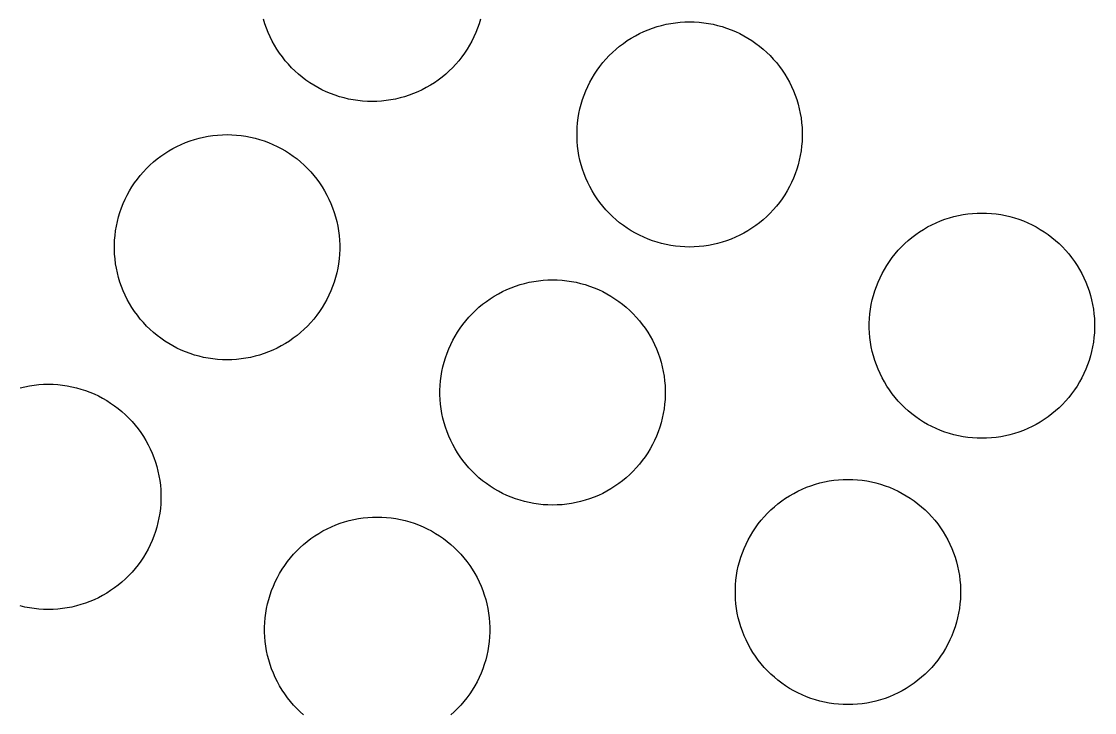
# Model space of a CAD drawing. Header units: metres. Extents: x -102 to 102, y -50 to 50.
# Drawn here: x 58.56 to 73.8, y 20.85 to 30.67 of the extents above; entities that cross this region are included whole.
import ezdxf

# ---------------------------------------------------------------- set-up
doc = ezdxf.new("R2010")
doc.units = ezdxf.units.M

msp = doc.modelspace()

# ---------------------------------------------------------------- linework, layer by layer
for p, q in [((62.0199, 30.6349), (62.0005, 30.699)), ((65.0826, 30.699), (65.0632, 30.6349)), ((67.7196, 30.6264), (67.7854, 30.639)), ((67.7854, 30.639), (67.8517, 30.6488)), ((67.8517, 30.6488), (67.9183, 30.6558)), ((67.9183, 30.6558), (67.9852, 30.66)), ((67.9852, 30.66), (68.0522, 30.6614)), ((68.0522, 30.6614), (68.1192, 30.66)), ((68.1192, 30.66), (68.1861, 30.6558)), ((68.1861, 30.6558), (68.2527, 30.6488)), ((68.2527, 30.6488), (68.319, 30.639)), ((68.319, 30.639), (68.3849, 30.6264)), ((62.0419, 30.5716), (62.0199, 30.6349)), ((62.0666, 30.5093), (62.0419, 30.5716)), ((62.0938, 30.448), (62.0666, 30.5093)), ((65.0165, 30.5093), (64.9893, 30.448)), ((65.0412, 30.5716), (65.0165, 30.5093)), ((65.0632, 30.6349), (65.0412, 30.5716)), ((67.2814, 30.4635), (67.3408, 30.4946)), ((67.3408, 30.4946), (67.4014, 30.5231)), ((67.4014, 30.5231), (67.4632, 30.5491)), ((67.4632, 30.5491), (67.526, 30.5724)), ((67.526, 30.5724), (67.5898, 30.5931)), ((67.5898, 30.5931), (67.6543, 30.6111)), ((67.6543, 30.6111), (67.7196, 30.6264)), ((68.3849, 30.6264), (68.4501, 30.6111)), ((68.4501, 30.6111), (68.5147, 30.5931)), ((68.5147, 30.5931), (68.5784, 30.5724)), ((68.5784, 30.5724), (68.6412, 30.5491)), ((68.6412, 30.5491), (68.703, 30.5231)), ((68.703, 30.5231), (68.7636, 30.4946)), ((68.7636, 30.4946), (68.823, 30.4635)), ((62.1236, 30.388), (62.0938, 30.448)), ((62.1559, 30.3293), (62.1236, 30.388)), ((64.9595, 30.388), (64.9272, 30.3293)), ((64.9893, 30.448), (64.9595, 30.388)), ((67.0584, 30.3153), (67.1118, 30.3558)), ((67.1118, 30.3558), (67.1668, 30.3941)), ((67.1668, 30.3941), (67.2234, 30.43)), ((67.2234, 30.43), (67.2814, 30.4635)), ((68.823, 30.4635), (68.8811, 30.43)), ((68.8811, 30.43), (68.9376, 30.3941)), ((68.9376, 30.3941), (68.9927, 30.3558)), ((68.9927, 30.3558), (69.0461, 30.3153)), ((62.1906, 30.272), (62.1559, 30.3293)), ((62.2277, 30.2161), (62.1906, 30.272)), ((62.2671, 30.1619), (62.2277, 30.2161)), ((64.8554, 30.2161), (64.816, 30.1619)), ((64.8925, 30.272), (64.8554, 30.2161)), ((64.9272, 30.3293), (64.8925, 30.272)), ((66.8632, 30.132), (66.9091, 30.1809)), ((66.9091, 30.1809), (66.9569, 30.2278)), ((66.9569, 30.2278), (67.0067, 30.2726)), ((67.0067, 30.2726), (67.0584, 30.3153)), ((69.0461, 30.3153), (69.0977, 30.2726)), ((69.0977, 30.2726), (69.1475, 30.2278)), ((69.1475, 30.2278), (69.1954, 30.1809)), ((69.1954, 30.1809), (69.2412, 30.132)), ((62.3087, 30.1094), (62.2671, 30.1619)), ((62.3525, 30.0587), (62.3087, 30.1094)), ((62.3984, 30.0098), (62.3525, 30.0587)), ((64.7306, 30.0587), (64.6847, 30.0098)), ((64.7744, 30.1094), (64.7306, 30.0587)), ((64.816, 30.1619), (64.7744, 30.1094)), ((66.7384, 29.9745), (66.7778, 30.0288)), ((66.7778, 30.0288), (66.8194, 30.0813)), ((66.8194, 30.0813), (66.8632, 30.132)), ((69.2412, 30.132), (69.285, 30.0813)), ((69.285, 30.0813), (69.3267, 30.0288)), ((69.3267, 30.0288), (69.3661, 29.9745)), ((62.4463, 29.9629), (62.3984, 30.0098)), ((62.4961, 29.9181), (62.4463, 29.9629)), ((62.5477, 29.8754), (62.4961, 29.9181)), ((64.587, 29.9181), (64.5354, 29.8754)), ((64.6368, 29.9629), (64.587, 29.9181)), ((64.6847, 30.0098), (64.6368, 29.9629)), ((66.6666, 29.8614), (66.7013, 29.9187)), ((66.7013, 29.9187), (66.7384, 29.9745)), ((69.3661, 29.9745), (69.4031, 29.9187)), ((69.4031, 29.9187), (69.4379, 29.8614)), ((62.6011, 29.8349), (62.5477, 29.8754)), ((62.6561, 29.7966), (62.6011, 29.8349)), ((62.7127, 29.7607), (62.6561, 29.7966)), ((62.7707, 29.7272), (62.7127, 29.7607)), ((62.8301, 29.6961), (62.7707, 29.7272)), ((64.3123, 29.7272), (64.253, 29.6961)), ((64.3704, 29.7607), (64.3123, 29.7272)), ((64.427, 29.7966), (64.3704, 29.7607)), ((64.482, 29.8349), (64.427, 29.7966)), ((64.5354, 29.8754), (64.482, 29.8349)), ((66.5772, 29.6814), (66.6045, 29.7427)), ((66.6045, 29.7427), (66.6343, 29.8027)), ((66.6343, 29.8027), (66.6666, 29.8614)), ((69.4379, 29.8614), (69.4701, 29.8027)), ((69.4701, 29.8027), (69.4999, 29.7427)), ((69.4999, 29.7427), (69.5272, 29.6814)), ((62.8908, 29.6676), (62.8301, 29.6961)), ((62.9525, 29.6416), (62.8908, 29.6676)), ((63.0154, 29.6183), (62.9525, 29.6416)), ((63.0791, 29.5976), (63.0154, 29.6183)), ((63.1436, 29.5795), (63.0791, 29.5976)), ((63.2089, 29.5642), (63.1436, 29.5795)), ((63.9395, 29.5795), (63.8742, 29.5642)), ((64.004, 29.5976), (63.9395, 29.5795)), ((64.0677, 29.6183), (64.004, 29.5976)), ((64.1305, 29.6416), (64.0677, 29.6183)), ((64.1923, 29.6676), (64.1305, 29.6416)), ((64.253, 29.6961), (64.1923, 29.6676)), ((66.5305, 29.5558), (66.5526, 29.6191)), ((66.5526, 29.6191), (66.5772, 29.6814)), ((69.5272, 29.6814), (69.5519, 29.6191)), ((69.5519, 29.6191), (69.5739, 29.5558)), ((63.2747, 29.5517), (63.2089, 29.5642)), ((63.341, 29.5419), (63.2747, 29.5517)), ((63.4077, 29.5349), (63.341, 29.5419)), ((63.4745, 29.5307), (63.4077, 29.5349)), ((63.5415, 29.5293), (63.4745, 29.5307)), ((63.6086, 29.5307), (63.5415, 29.5293)), ((63.6754, 29.5349), (63.6086, 29.5307)), ((63.7421, 29.5419), (63.6754, 29.5349)), ((63.8084, 29.5517), (63.7421, 29.5419)), ((63.8742, 29.5642), (63.8084, 29.5517)), ((66.4806, 29.3612), (66.4945, 29.4268)), ((66.4945, 29.4268), (66.5112, 29.4917)), ((66.5112, 29.4917), (66.5305, 29.5558)), ((69.5739, 29.5558), (69.5933, 29.4917)), ((69.5933, 29.4917), (69.6099, 29.4268)), ((69.6099, 29.4268), (69.6239, 29.3612)), ((66.461, 29.2287), (66.4694, 29.2952)), ((66.4694, 29.2952), (66.4806, 29.3612)), ((69.6239, 29.3612), (69.6351, 29.2952)), ((69.6351, 29.2952), (69.6434, 29.2287)), ((66.4526, 29.0949), (66.4554, 29.1619)), ((66.4554, 29.1619), (66.461, 29.2287)), ((69.6434, 29.2287), (69.6491, 29.1619)), ((69.6491, 29.1619), (69.6519, 29.0949)), ((60.8927, 28.9467), (60.9555, 28.97)), ((60.9555, 28.97), (61.0193, 28.9908)), ((61.0193, 28.9908), (61.0838, 29.0088)), ((61.0838, 29.0088), (61.149, 29.0241)), ((61.149, 29.0241), (61.2149, 29.0366)), ((61.2149, 29.0366), (61.2812, 29.0464)), ((61.2812, 29.0464), (61.3478, 29.0534)), ((61.3478, 29.0534), (61.4147, 29.0576)), ((61.4147, 29.0576), (61.4817, 29.059)), ((61.4817, 29.059), (61.5487, 29.0576)), ((61.5487, 29.0576), (61.6156, 29.0534)), ((61.6156, 29.0534), (61.6823, 29.0464)), ((61.6823, 29.0464), (61.7486, 29.0366)), ((61.7486, 29.0366), (61.8144, 29.0241)), ((61.8144, 29.0241), (61.8796, 29.0088)), ((61.8796, 29.0088), (61.9442, 28.9908)), ((61.9442, 28.9908), (62.0079, 28.97)), ((62.0079, 28.97), (62.0707, 28.9467)), ((66.4526, 29.0279), (66.4526, 29.0949)), ((66.4554, 28.961), (66.4526, 29.0279)), ((69.6519, 29.0279), (69.6491, 28.961)), ((69.6519, 29.0949), (69.6519, 29.0279)), ((60.5963, 28.7917), (60.6529, 28.8276)), ((60.6529, 28.8276), (60.7109, 28.8611)), ((60.7109, 28.8611), (60.7703, 28.8922)), ((60.7703, 28.8922), (60.8309, 28.9207)), ((60.8309, 28.9207), (60.8927, 28.9467)), ((62.0707, 28.9467), (62.1325, 28.9207)), ((62.1325, 28.9207), (62.1931, 28.8922)), ((62.1931, 28.8922), (62.2525, 28.8611)), ((62.2525, 28.8611), (62.3106, 28.8276)), ((62.3106, 28.8276), (62.3671, 28.7917)), ((66.461, 28.8942), (66.4554, 28.961)), ((66.4694, 28.8277), (66.461, 28.8942)), ((66.4806, 28.7616), (66.4694, 28.8277)), ((69.6351, 28.8277), (69.6239, 28.7616)), ((69.6434, 28.8942), (69.6351, 28.8277)), ((69.6491, 28.961), (69.6434, 28.8942)), ((60.3864, 28.6254), (60.4362, 28.6702)), ((60.4362, 28.6702), (60.4879, 28.713)), ((60.4879, 28.713), (60.5413, 28.7535)), ((60.5413, 28.7535), (60.5963, 28.7917)), ((62.3671, 28.7917), (62.4222, 28.7535)), ((62.4222, 28.7535), (62.4756, 28.713)), ((62.4756, 28.713), (62.5272, 28.6702)), ((62.5272, 28.6702), (62.577, 28.6254)), ((66.4945, 28.696), (66.4806, 28.7616)), ((66.5112, 28.6311), (66.4945, 28.696)), ((69.6099, 28.696), (69.5933, 28.6311)), ((69.6239, 28.7616), (69.6099, 28.696)), ((60.2489, 28.4789), (60.2927, 28.5296)), ((60.2927, 28.5296), (60.3386, 28.5785)), ((60.3386, 28.5785), (60.3864, 28.6254)), ((62.577, 28.6254), (62.6249, 28.5785)), ((62.6249, 28.5785), (62.6707, 28.5296)), ((62.6707, 28.5296), (62.7145, 28.4789)), ((66.5305, 28.567), (66.5112, 28.6311)), ((66.5526, 28.5037), (66.5305, 28.567)), ((69.5739, 28.567), (69.5519, 28.5037)), ((69.5933, 28.6311), (69.5739, 28.567)), ((60.1308, 28.3164), (60.1679, 28.3722)), ((60.1679, 28.3722), (60.2073, 28.4264)), ((60.2073, 28.4264), (60.2489, 28.4789)), ((62.7145, 28.4789), (62.7562, 28.4264)), ((62.7562, 28.4264), (62.7955, 28.3722)), ((62.7955, 28.3722), (62.8326, 28.3164)), ((66.5772, 28.4414), (66.5526, 28.5037)), ((66.6045, 28.3802), (66.5772, 28.4414)), ((66.6343, 28.3201), (66.6045, 28.3802)), ((69.4999, 28.3802), (69.4701, 28.3201)), ((69.5272, 28.4414), (69.4999, 28.3802)), ((69.5519, 28.5037), (69.5272, 28.4414)), ((60.034, 28.1403), (60.0638, 28.2003)), ((60.0638, 28.2003), (60.0961, 28.259)), ((60.0961, 28.259), (60.1308, 28.3164)), ((62.8326, 28.3164), (62.8674, 28.259)), ((62.8674, 28.259), (62.8996, 28.2003)), ((62.8996, 28.2003), (62.9294, 28.1403)), ((66.6666, 28.2614), (66.6343, 28.3201)), ((66.7013, 28.2041), (66.6666, 28.2614)), ((66.7384, 28.1483), (66.7013, 28.2041)), ((69.4031, 28.2041), (69.3661, 28.1483)), ((69.4379, 28.2614), (69.4031, 28.2041)), ((69.4701, 28.3201), (69.4379, 28.2614)), ((59.9821, 28.0168), (60.0067, 28.0791)), ((60.0067, 28.0791), (60.034, 28.1403)), ((62.9294, 28.1403), (62.9567, 28.0791)), ((62.9567, 28.0791), (62.9814, 28.0168)), ((66.7778, 28.0941), (66.7384, 28.1483)), ((66.8194, 28.0415), (66.7778, 28.0941)), ((69.3267, 28.0941), (69.285, 28.0415)), ((69.3661, 28.1483), (69.3267, 28.0941)), ((59.9407, 27.8893), (59.96, 27.9535)), ((59.96, 27.9535), (59.9821, 28.0168)), ((62.9814, 28.0168), (63.0034, 27.9535)), ((63.0034, 27.9535), (63.0228, 27.8893)), ((66.8632, 27.9908), (66.8194, 28.0415)), ((66.9091, 27.942), (66.8632, 27.9908)), ((66.9569, 27.8951), (66.9091, 27.942)), ((67.0067, 27.8502), (66.9569, 27.8951)), ((69.1475, 27.8951), (69.0977, 27.8502)), ((69.1954, 27.942), (69.1475, 27.8951)), ((69.2412, 27.9908), (69.1954, 27.942)), ((69.285, 28.0415), (69.2412, 27.9908)), ((71.8064, 27.8941), (71.8716, 27.9094)), ((71.8716, 27.9094), (71.9375, 27.922)), ((71.9375, 27.922), (72.0038, 27.9317)), ((72.0038, 27.9317), (72.0704, 27.9388)), ((72.0704, 27.9388), (72.1373, 27.943)), ((72.1373, 27.943), (72.2043, 27.9444)), ((72.2043, 27.9444), (72.2713, 27.943)), ((72.2713, 27.943), (72.3382, 27.9388)), ((72.3382, 27.9388), (72.4048, 27.9317)), ((72.4048, 27.9317), (72.4711, 27.922)), ((72.4711, 27.922), (72.537, 27.9094)), ((72.537, 27.9094), (72.6022, 27.8941)), ((59.8989, 27.6928), (59.91, 27.7589)), ((59.91, 27.7589), (59.924, 27.8244)), ((59.924, 27.8244), (59.9407, 27.8893)), ((63.0228, 27.8893), (63.0394, 27.8244)), ((63.0394, 27.8244), (63.0534, 27.7589)), ((63.0534, 27.7589), (63.0645, 27.6928)), ((67.0584, 27.8075), (67.0067, 27.8502)), ((67.1118, 27.767), (67.0584, 27.8075)), ((67.1668, 27.7287), (67.1118, 27.767)), ((68.9927, 27.767), (68.9376, 27.7287)), ((69.0461, 27.8075), (68.9927, 27.767)), ((69.0977, 27.8502), (69.0461, 27.8075)), ((71.3755, 27.713), (71.4335, 27.7465)), ((71.4335, 27.7465), (71.4929, 27.7775)), ((71.4929, 27.7775), (71.5535, 27.806)), ((71.5535, 27.806), (71.6153, 27.832)), ((71.6153, 27.832), (71.6781, 27.8554)), ((71.6781, 27.8554), (71.7419, 27.8761)), ((71.7419, 27.8761), (71.8064, 27.8941)), ((72.6022, 27.8941), (72.6667, 27.8761)), ((72.6667, 27.8761), (72.7305, 27.8554)), ((72.7305, 27.8554), (72.7933, 27.832)), ((72.7933, 27.832), (72.8551, 27.806)), ((72.8551, 27.806), (72.9157, 27.7775)), ((72.9157, 27.7775), (72.9751, 27.7465)), ((72.9751, 27.7465), (73.0331, 27.713)), ((59.8849, 27.5595), (59.8905, 27.6263)), ((59.8905, 27.6263), (59.8989, 27.6928)), ((63.0645, 27.6928), (63.073, 27.6263)), ((63.073, 27.6263), (63.0786, 27.5595)), ((67.2234, 27.6928), (67.1668, 27.7287)), ((67.2814, 27.6593), (67.2234, 27.6928)), ((67.3408, 27.6283), (67.2814, 27.6593)), ((67.4014, 27.5997), (67.3408, 27.6283)), ((67.4632, 27.5738), (67.4014, 27.5997)), ((68.703, 27.5997), (68.6412, 27.5738)), ((68.7636, 27.6283), (68.703, 27.5997)), ((68.823, 27.6593), (68.7636, 27.6283)), ((68.8811, 27.6928), (68.823, 27.6593)), ((68.9376, 27.7287), (68.8811, 27.6928)), ((71.1588, 27.5556), (71.2105, 27.5983)), ((71.2105, 27.5983), (71.2639, 27.6388)), ((71.2639, 27.6388), (71.3189, 27.677)), ((71.3189, 27.677), (71.3755, 27.713)), ((73.0331, 27.713), (73.0897, 27.677)), ((73.0897, 27.677), (73.1448, 27.6388)), ((73.1448, 27.6388), (73.1981, 27.5983)), ((73.1981, 27.5983), (73.2498, 27.5556)), ((59.8821, 27.4926), (59.8849, 27.5595)), ((59.8821, 27.4255), (59.8821, 27.4926)), ((63.0786, 27.5595), (63.0814, 27.4926)), ((63.0814, 27.4926), (63.0814, 27.4255)), ((67.526, 27.5504), (67.4632, 27.5738)), ((67.5898, 27.5297), (67.526, 27.5504)), ((67.6543, 27.5117), (67.5898, 27.5297)), ((67.7196, 27.4964), (67.6543, 27.5117)), ((67.7854, 27.4838), (67.7196, 27.4964)), ((67.8517, 27.474), (67.7854, 27.4838)), ((67.9183, 27.467), (67.8517, 27.474)), ((67.9852, 27.4628), (67.9183, 27.467)), ((68.0522, 27.4614), (67.9852, 27.4628)), ((68.1192, 27.4628), (68.0522, 27.4614)), ((68.1861, 27.467), (68.1192, 27.4628)), ((68.2527, 27.474), (68.1861, 27.467)), ((68.319, 27.4838), (68.2527, 27.474)), ((68.3849, 27.4964), (68.319, 27.4838)), ((68.4501, 27.5117), (68.3849, 27.4964)), ((68.5147, 27.5297), (68.4501, 27.5117)), ((68.5784, 27.5504), (68.5147, 27.5297)), ((68.6412, 27.5738), (68.5784, 27.5504)), ((71.0153, 27.415), (71.0611, 27.4638)), ((71.0611, 27.4638), (71.109, 27.5107)), ((71.109, 27.5107), (71.1588, 27.5556)), ((73.2498, 27.5556), (73.2996, 27.5107)), ((73.2996, 27.5107), (73.3475, 27.4638)), ((73.3475, 27.4638), (73.3933, 27.415)), ((59.8849, 27.3586), (59.8821, 27.4255)), ((59.8905, 27.2918), (59.8849, 27.3586)), ((59.8989, 27.2253), (59.8905, 27.2918)), ((63.073, 27.2918), (63.0645, 27.2253)), ((63.0786, 27.3586), (63.073, 27.2918)), ((63.0814, 27.4255), (63.0786, 27.3586)), ((70.8905, 27.2575), (70.9299, 27.3117)), ((70.9299, 27.3117), (70.9715, 27.3642)), ((70.9715, 27.3642), (71.0153, 27.415)), ((73.3933, 27.415), (73.4371, 27.3642)), ((73.4371, 27.3642), (73.4787, 27.3117)), ((73.4787, 27.3117), (73.5181, 27.2575)), ((59.91, 27.1592), (59.8989, 27.2253)), ((59.924, 27.0937), (59.91, 27.1592)), ((63.0534, 27.1592), (63.0394, 27.0937)), ((63.0645, 27.2253), (63.0534, 27.1592)), ((70.7864, 27.0856), (70.8187, 27.1444)), ((70.8187, 27.1444), (70.8534, 27.2017)), ((70.8534, 27.2017), (70.8905, 27.2575)), ((73.5181, 27.2575), (73.5552, 27.2017)), ((73.5552, 27.2017), (73.59, 27.1444)), ((73.59, 27.1444), (73.6222, 27.0856)), ((59.9407, 27.0288), (59.924, 27.0937)), ((59.96, 26.9646), (59.9407, 27.0288)), ((63.0228, 27.0288), (63.0034, 26.9646)), ((63.0394, 27.0937), (63.0228, 27.0288)), ((65.8391, 26.973), (65.9053, 26.9828)), ((65.9053, 26.9828), (65.972, 26.9898)), ((65.972, 26.9898), (66.0389, 26.994)), ((66.0389, 26.994), (66.1059, 26.9954)), ((66.1059, 26.9954), (66.1729, 26.994)), ((66.1729, 26.994), (66.2398, 26.9898)), ((66.2398, 26.9898), (66.3064, 26.9828)), ((66.3064, 26.9828), (66.3727, 26.973)), ((70.7293, 26.9644), (70.7566, 27.0256)), ((70.7566, 27.0256), (70.7864, 27.0856)), ((73.6222, 27.0856), (73.652, 27.0256)), ((73.652, 27.0256), (73.6793, 26.9644)), ((59.9821, 26.9013), (59.96, 26.9646)), ((60.0067, 26.839), (59.9821, 26.9013)), ((60.034, 26.7778), (60.0067, 26.839)), ((62.9567, 26.839), (62.9294, 26.7778)), ((62.9814, 26.9013), (62.9567, 26.839)), ((63.0034, 26.9646), (62.9814, 26.9013)), ((65.3351, 26.7975), (65.3945, 26.8285)), ((65.3945, 26.8285), (65.4551, 26.8571)), ((65.4551, 26.8571), (65.5169, 26.883)), ((65.5169, 26.883), (65.5797, 26.9064)), ((65.5797, 26.9064), (65.6434, 26.9271)), ((65.6434, 26.9271), (65.708, 26.9451)), ((65.708, 26.9451), (65.7732, 26.9604)), ((65.7732, 26.9604), (65.8391, 26.973)), ((66.3727, 26.973), (66.4385, 26.9604)), ((66.4385, 26.9604), (66.5038, 26.9451)), ((66.5038, 26.9451), (66.5683, 26.9271)), ((66.5683, 26.9271), (66.6321, 26.9064)), ((66.6321, 26.9064), (66.6949, 26.883)), ((66.6949, 26.883), (66.7567, 26.8571)), ((66.7567, 26.8571), (66.8173, 26.8285)), ((66.8173, 26.8285), (66.8767, 26.7975)), ((70.6632, 26.7746), (70.6826, 26.8388)), ((70.6826, 26.8388), (70.7047, 26.9021)), ((70.7047, 26.9021), (70.7293, 26.9644)), ((73.6793, 26.9644), (73.7039, 26.9021)), ((73.7039, 26.9021), (73.726, 26.8388)), ((73.726, 26.8388), (73.7454, 26.7746)), ((60.0638, 26.7178), (60.034, 26.7778)), ((60.0961, 26.659), (60.0638, 26.7178)), ((62.8996, 26.7178), (62.8674, 26.659)), ((62.9294, 26.7778), (62.8996, 26.7178)), ((65.112, 26.6493), (65.1654, 26.6898)), ((65.1654, 26.6898), (65.2205, 26.7281)), ((65.2205, 26.7281), (65.277, 26.764)), ((65.277, 26.764), (65.3351, 26.7975)), ((66.8767, 26.7975), (66.9347, 26.764)), ((66.9347, 26.764), (66.9913, 26.7281)), ((66.9913, 26.7281), (67.0463, 26.6898)), ((67.0463, 26.6898), (67.0997, 26.6493)), ((70.6326, 26.6442), (70.6466, 26.7097)), ((70.6466, 26.7097), (70.6632, 26.7746)), ((73.7454, 26.7746), (73.762, 26.7097)), ((73.762, 26.7097), (73.776, 26.6442)), ((60.1308, 26.6017), (60.0961, 26.659)), ((60.1679, 26.5459), (60.1308, 26.6017)), ((60.2073, 26.4917), (60.1679, 26.5459)), ((62.7955, 26.5459), (62.7562, 26.4917)), ((62.8326, 26.6017), (62.7955, 26.5459)), ((62.8674, 26.659), (62.8326, 26.6017)), ((64.9627, 26.5149), (65.0106, 26.5617)), ((65.0106, 26.5617), (65.0604, 26.6066)), ((65.0604, 26.6066), (65.112, 26.6493)), ((67.0997, 26.6493), (67.1514, 26.6066)), ((67.1514, 26.6066), (67.2012, 26.5617)), ((67.2012, 26.5617), (67.249, 26.5149)), ((70.6131, 26.5116), (70.6215, 26.5781)), ((70.6215, 26.5781), (70.6326, 26.6442)), ((73.776, 26.6442), (73.7871, 26.5781)), ((73.7871, 26.5781), (73.7955, 26.5116)), ((60.2489, 26.4392), (60.2073, 26.4917)), ((60.2927, 26.3884), (60.2489, 26.4392)), ((60.3386, 26.3396), (60.2927, 26.3884)), ((62.6707, 26.3884), (62.6249, 26.3396)), ((62.7145, 26.4392), (62.6707, 26.3884)), ((62.7562, 26.4917), (62.7145, 26.4392)), ((64.8314, 26.3627), (64.8731, 26.4153)), ((64.8731, 26.4153), (64.9168, 26.466)), ((64.9168, 26.466), (64.9627, 26.5149)), ((67.249, 26.5149), (67.2949, 26.466)), ((67.2949, 26.466), (67.3387, 26.4153)), ((67.3387, 26.4153), (67.3803, 26.3627)), ((70.6047, 26.3779), (70.6075, 26.4448)), ((70.6047, 26.3109), (70.6047, 26.3779)), ((70.6075, 26.4448), (70.6131, 26.5116)), ((73.7955, 26.5116), (73.8011, 26.4448)), ((73.8011, 26.4448), (73.804, 26.3779)), ((73.804, 26.3779), (73.804, 26.3109)), ((60.3864, 26.2927), (60.3386, 26.3396)), ((60.4362, 26.2478), (60.3864, 26.2927)), ((60.4879, 26.2051), (60.4362, 26.2478)), ((62.5272, 26.2478), (62.4756, 26.2051)), ((62.577, 26.2927), (62.5272, 26.2478)), ((62.6249, 26.3396), (62.577, 26.2927)), ((64.7202, 26.1954), (64.755, 26.2527)), ((64.755, 26.2527), (64.792, 26.3085)), ((64.792, 26.3085), (64.8314, 26.3627)), ((67.3803, 26.3627), (67.4197, 26.3085)), ((67.4197, 26.3085), (67.4568, 26.2527)), ((67.4568, 26.2527), (67.4915, 26.1954)), ((70.6075, 26.2439), (70.6047, 26.3109)), ((70.6131, 26.1771), (70.6075, 26.2439)), ((73.8011, 26.2439), (73.7955, 26.1771)), ((73.804, 26.3109), (73.8011, 26.2439)), ((60.5413, 26.1646), (60.4879, 26.2051)), ((60.5963, 26.1264), (60.5413, 26.1646)), ((60.6529, 26.0905), (60.5963, 26.1264)), ((60.7109, 26.0569), (60.6529, 26.0905)), ((62.3106, 26.0905), (62.2525, 26.0569)), ((62.3671, 26.1264), (62.3106, 26.0905)), ((62.4222, 26.1646), (62.3671, 26.1264)), ((62.4756, 26.2051), (62.4222, 26.1646)), ((64.6309, 26.0154), (64.6582, 26.0766)), ((64.6582, 26.0766), (64.688, 26.1367)), ((64.688, 26.1367), (64.7202, 26.1954)), ((67.4915, 26.1954), (67.5238, 26.1367)), ((67.5238, 26.1367), (67.5536, 26.0766)), ((67.5536, 26.0766), (67.5809, 26.0154)), ((70.6215, 26.1106), (70.6131, 26.1771)), ((70.6326, 26.0446), (70.6215, 26.1106)), ((73.7871, 26.1106), (73.776, 26.0446)), ((73.7955, 26.1771), (73.7871, 26.1106)), ((60.7703, 26.0259), (60.7109, 26.0569)), ((60.8309, 25.9974), (60.7703, 26.0259)), ((60.8927, 25.9714), (60.8309, 25.9974)), ((60.9555, 25.948), (60.8927, 25.9714)), ((61.0193, 25.9273), (60.9555, 25.948)), ((61.0838, 25.9093), (61.0193, 25.9273)), ((61.9442, 25.9273), (61.8796, 25.9093)), ((62.0079, 25.948), (61.9442, 25.9273)), ((62.0707, 25.9714), (62.0079, 25.948)), ((62.1325, 25.9974), (62.0707, 25.9714)), ((62.1931, 26.0259), (62.1325, 25.9974)), ((62.2525, 26.0569), (62.1931, 26.0259)), ((64.5842, 25.8898), (64.6062, 25.9531)), ((64.6062, 25.9531), (64.6309, 26.0154)), ((67.5809, 26.0154), (67.6055, 25.9531)), ((67.6055, 25.9531), (67.6276, 25.8898)), ((70.6466, 25.979), (70.6326, 26.0446)), ((70.6632, 25.9141), (70.6466, 25.979)), ((70.6826, 25.8499), (70.6632, 25.9141)), ((73.7454, 25.9141), (73.726, 25.8499)), ((73.762, 25.979), (73.7454, 25.9141)), ((73.776, 26.0446), (73.762, 25.979)), ((61.149, 25.894), (61.0838, 25.9093)), ((61.2149, 25.8815), (61.149, 25.894)), ((61.2812, 25.8717), (61.2149, 25.8815)), ((61.3478, 25.8647), (61.2812, 25.8717)), ((61.4147, 25.8604), (61.3478, 25.8647)), ((61.4817, 25.859), (61.4147, 25.8604)), ((61.5487, 25.8604), (61.4817, 25.859)), ((61.6156, 25.8647), (61.5487, 25.8604)), ((61.6823, 25.8717), (61.6156, 25.8647)), ((61.7486, 25.8815), (61.6823, 25.8717)), ((61.8144, 25.894), (61.7486, 25.8815)), ((61.8796, 25.9093), (61.8144, 25.894)), ((64.5342, 25.6952), (64.5482, 25.7608)), ((64.5482, 25.7608), (64.5648, 25.8257)), ((64.5648, 25.8257), (64.5842, 25.8898)), ((67.6276, 25.8898), (67.6469, 25.8257)), ((67.6469, 25.8257), (67.6636, 25.7608)), ((67.6636, 25.7608), (67.6775, 25.6952)), ((70.7047, 25.7867), (70.6826, 25.8499)), ((70.7293, 25.7243), (70.7047, 25.7867)), ((73.7039, 25.7867), (73.6793, 25.7243)), ((73.726, 25.8499), (73.7039, 25.7867)), ((64.5146, 25.5626), (64.523, 25.6291)), ((64.523, 25.6291), (64.5342, 25.6952)), ((67.6775, 25.6952), (67.6887, 25.6291)), ((67.6887, 25.6291), (67.6971, 25.5626)), ((70.7566, 25.6631), (70.7293, 25.7243)), ((70.7864, 25.6031), (70.7566, 25.6631)), ((73.652, 25.6631), (73.6222, 25.6031)), ((73.6793, 25.7243), (73.652, 25.6631)), ((58.5449, 25.4622), (58.6102, 25.4775)), ((58.6102, 25.4775), (58.676, 25.4901)), ((58.676, 25.4901), (58.7423, 25.4999)), ((58.7423, 25.4999), (58.8089, 25.5069)), ((58.8089, 25.5069), (58.8758, 25.5111)), ((58.8758, 25.5111), (58.9428, 25.5125)), ((58.9428, 25.5125), (59.0098, 25.5111)), ((59.0098, 25.5111), (59.0767, 25.5069)), ((59.0767, 25.5069), (59.1434, 25.4999)), ((59.1434, 25.4999), (59.2097, 25.4901)), ((59.2097, 25.4901), (59.2755, 25.4775)), ((59.2755, 25.4775), (59.3407, 25.4622)), ((59.3407, 25.4622), (59.4053, 25.4442)), ((64.5062, 25.4289), (64.509, 25.4959)), ((64.509, 25.4959), (64.5146, 25.5626)), ((67.6971, 25.5626), (67.7027, 25.4959)), ((67.7027, 25.4959), (67.7055, 25.4289)), ((70.8187, 25.5444), (70.7864, 25.6031)), ((70.8534, 25.487), (70.8187, 25.5444)), ((70.8905, 25.4312), (70.8534, 25.487)), ((73.5552, 25.487), (73.5181, 25.4312)), ((73.59, 25.5444), (73.5552, 25.487)), ((73.6222, 25.6031), (73.59, 25.5444)), ((59.4053, 25.4442), (59.469, 25.4235)), ((59.469, 25.4235), (59.5318, 25.4001)), ((59.5318, 25.4001), (59.5936, 25.3741)), ((59.5936, 25.3741), (59.6543, 25.3456)), ((59.6543, 25.3456), (59.7136, 25.3146)), ((59.7136, 25.3146), (59.7717, 25.2811)), ((64.5062, 25.3619), (64.5062, 25.4289)), ((64.509, 25.2949), (64.5062, 25.3619)), ((67.7055, 25.3619), (67.7027, 25.2949)), ((67.7055, 25.4289), (67.7055, 25.3619)), ((70.9299, 25.377), (70.8905, 25.4312)), ((70.9715, 25.3245), (70.9299, 25.377)), ((71.0153, 25.2738), (70.9715, 25.3245)), ((73.4371, 25.3245), (73.3933, 25.2738)), ((73.4787, 25.377), (73.4371, 25.3245)), ((73.5181, 25.4312), (73.4787, 25.377)), ((59.7717, 25.2811), (59.8283, 25.2451)), ((59.8283, 25.2451), (59.8833, 25.2069)), ((59.8833, 25.2069), (59.9367, 25.1664)), ((59.9367, 25.1664), (59.9883, 25.1237)), ((64.5146, 25.2281), (64.509, 25.2949)), ((64.523, 25.1617), (64.5146, 25.2281)), ((64.5342, 25.0956), (64.523, 25.1617)), ((67.6887, 25.1617), (67.6775, 25.0956)), ((67.6971, 25.2281), (67.6887, 25.1617)), ((67.7027, 25.2949), (67.6971, 25.2281)), ((71.0611, 25.2249), (71.0153, 25.2738)), ((71.109, 25.178), (71.0611, 25.2249)), ((71.1588, 25.1332), (71.109, 25.178)), ((73.2996, 25.178), (73.2498, 25.1332)), ((73.3475, 25.2249), (73.2996, 25.178)), ((73.3933, 25.2738), (73.3475, 25.2249)), ((59.9883, 25.1237), (60.0381, 25.0788)), ((60.0381, 25.0788), (60.086, 25.0319)), ((60.086, 25.0319), (60.1319, 24.9831)), ((64.5482, 25.03), (64.5342, 25.0956)), ((64.5648, 24.9651), (64.5482, 25.03)), ((67.6636, 25.03), (67.6469, 24.9651)), ((67.6775, 25.0956), (67.6636, 25.03)), ((71.2105, 25.0905), (71.1588, 25.1332)), ((71.2639, 25.0499), (71.2105, 25.0905)), ((71.3189, 25.0117), (71.2639, 25.0499)), ((71.3755, 24.9758), (71.3189, 25.0117)), ((73.0897, 25.0117), (73.0331, 24.9758)), ((73.1448, 25.0499), (73.0897, 25.0117)), ((73.1981, 25.0905), (73.1448, 25.0499)), ((73.2498, 25.1332), (73.1981, 25.0905)), ((60.1319, 24.9831), (60.1757, 24.9324)), ((60.1757, 24.9324), (60.2173, 24.8798)), ((60.2173, 24.8798), (60.2567, 24.8256)), ((64.5842, 24.901), (64.5648, 24.9651)), ((64.6062, 24.8377), (64.5842, 24.901)), ((67.6276, 24.901), (67.6055, 24.8377)), ((67.6469, 24.9651), (67.6276, 24.901)), ((71.4335, 24.9423), (71.3755, 24.9758)), ((71.4929, 24.9112), (71.4335, 24.9423)), ((71.5535, 24.8827), (71.4929, 24.9112)), ((71.6153, 24.8567), (71.5535, 24.8827)), ((71.6781, 24.8334), (71.6153, 24.8567)), ((72.7933, 24.8567), (72.7305, 24.8334)), ((72.8551, 24.8827), (72.7933, 24.8567)), ((72.9157, 24.9112), (72.8551, 24.8827)), ((72.9751, 24.9423), (72.9157, 24.9112)), ((73.0331, 24.9758), (72.9751, 24.9423)), ((60.2567, 24.8256), (60.2938, 24.7698)), ((60.2938, 24.7698), (60.3285, 24.7125)), ((60.3285, 24.7125), (60.3608, 24.6537)), ((64.6309, 24.7754), (64.6062, 24.8377)), ((64.6582, 24.7141), (64.6309, 24.7754)), ((64.688, 24.6541), (64.6582, 24.7141)), ((67.5536, 24.7141), (67.5238, 24.6541)), ((67.5809, 24.7754), (67.5536, 24.7141)), ((67.6055, 24.8377), (67.5809, 24.7754)), ((71.7419, 24.8127), (71.6781, 24.8334)), ((71.8064, 24.7946), (71.7419, 24.8127)), ((71.8716, 24.7793), (71.8064, 24.7946)), ((71.9375, 24.7668), (71.8716, 24.7793)), ((72.0038, 24.757), (71.9375, 24.7668)), ((72.0704, 24.75), (72.0038, 24.757)), ((72.1373, 24.7458), (72.0704, 24.75)), ((72.2043, 24.7444), (72.1373, 24.7458)), ((72.2713, 24.7458), (72.2043, 24.7444)), ((72.3382, 24.75), (72.2713, 24.7458)), ((72.4048, 24.757), (72.3382, 24.75)), ((72.4711, 24.7668), (72.4048, 24.757)), ((72.537, 24.7793), (72.4711, 24.7668)), ((72.6022, 24.7946), (72.537, 24.7793)), ((72.6667, 24.8127), (72.6022, 24.7946)), ((72.7305, 24.8334), (72.6667, 24.8127)), ((60.3608, 24.6537), (60.3905, 24.5937)), ((60.3905, 24.5937), (60.4178, 24.5325)), ((64.7202, 24.5954), (64.688, 24.6541)), ((64.755, 24.5381), (64.7202, 24.5954)), ((67.4915, 24.5954), (67.4568, 24.5381)), ((67.5238, 24.6541), (67.4915, 24.5954)), ((60.4178, 24.5325), (60.4425, 24.4702)), ((60.4425, 24.4702), (60.4645, 24.4069)), ((60.4645, 24.4069), (60.4839, 24.3427)), ((64.792, 24.4823), (64.755, 24.5381)), ((64.8314, 24.428), (64.792, 24.4823)), ((64.8731, 24.3755), (64.8314, 24.428)), ((67.3803, 24.428), (67.3387, 24.3755)), ((67.4197, 24.4823), (67.3803, 24.428)), ((67.4568, 24.5381), (67.4197, 24.4823)), ((60.4839, 24.3427), (60.5006, 24.2778)), ((60.5006, 24.2778), (60.5145, 24.2123)), ((64.9168, 24.3248), (64.8731, 24.3755)), ((64.9627, 24.2759), (64.9168, 24.3248)), ((65.0106, 24.229), (64.9627, 24.2759)), ((67.249, 24.2759), (67.2012, 24.229)), ((67.2949, 24.3248), (67.249, 24.2759)), ((67.3387, 24.3755), (67.2949, 24.3248)), ((60.5145, 24.2123), (60.5257, 24.1462)), ((60.5257, 24.1462), (60.5341, 24.0797)), ((65.0604, 24.1842), (65.0106, 24.229)), ((65.112, 24.1415), (65.0604, 24.1842)), ((65.1654, 24.101), (65.112, 24.1415)), ((65.2205, 24.0627), (65.1654, 24.101)), ((67.0463, 24.101), (66.9913, 24.0627)), ((67.0997, 24.1415), (67.0463, 24.101)), ((67.1514, 24.1842), (67.0997, 24.1415)), ((67.2012, 24.229), (67.1514, 24.1842)), ((69.7753, 24.0711), (69.839, 24.0918)), ((69.839, 24.0918), (69.9035, 24.1098)), ((69.9035, 24.1098), (69.9688, 24.1252)), ((69.9688, 24.1252), (70.0346, 24.1377)), ((70.0346, 24.1377), (70.1009, 24.1475)), ((70.1009, 24.1475), (70.1676, 24.1545)), ((70.1676, 24.1545), (70.2344, 24.1587)), ((70.2344, 24.1587), (70.3014, 24.1601)), ((70.3014, 24.1601), (70.3684, 24.1587)), ((70.3684, 24.1587), (70.4353, 24.1545)), ((70.4353, 24.1545), (70.502, 24.1475)), ((70.502, 24.1475), (70.5683, 24.1377)), ((70.5683, 24.1377), (70.6341, 24.1252)), ((70.6341, 24.1252), (70.6993, 24.1098)), ((70.6993, 24.1098), (70.7639, 24.0918)), ((70.7639, 24.0918), (70.8276, 24.0711)), ((60.5341, 24.0797), (60.5397, 24.0129)), ((60.5397, 24.0129), (60.5425, 23.946)), ((60.5425, 23.946), (60.5425, 23.879)), ((65.277, 24.0268), (65.2205, 24.0627)), ((65.3351, 23.9933), (65.277, 24.0268)), ((65.3945, 23.9622), (65.3351, 23.9933)), ((65.4551, 23.9337), (65.3945, 23.9622)), ((65.5169, 23.9077), (65.4551, 23.9337)), ((66.7567, 23.9337), (66.6949, 23.9077)), ((66.8173, 23.9622), (66.7567, 23.9337)), ((66.8767, 23.9933), (66.8173, 23.9622)), ((66.9347, 24.0268), (66.8767, 23.9933)), ((66.9913, 24.0627), (66.9347, 24.0268)), ((69.4726, 23.9287), (69.5306, 23.9622)), ((69.5306, 23.9622), (69.59, 23.9933)), ((69.59, 23.9933), (69.6507, 24.0218)), ((69.6507, 24.0218), (69.7124, 24.0478)), ((69.7124, 24.0478), (69.7753, 24.0711)), ((70.8276, 24.0711), (70.8904, 24.0478)), ((70.8904, 24.0478), (70.9522, 24.0218)), ((70.9522, 24.0218), (71.0129, 23.9933)), ((71.0129, 23.9933), (71.0723, 23.9622)), ((71.0723, 23.9622), (71.1303, 23.9287)), ((60.5397, 23.812), (60.5341, 23.7452)), ((60.5425, 23.879), (60.5397, 23.812)), ((65.5797, 23.8844), (65.5169, 23.9077)), ((65.6434, 23.8637), (65.5797, 23.8844)), ((65.708, 23.8457), (65.6434, 23.8637)), ((65.7732, 23.8304), (65.708, 23.8457)), ((65.8391, 23.8178), (65.7732, 23.8304)), ((65.9053, 23.808), (65.8391, 23.8178)), ((65.972, 23.801), (65.9053, 23.808)), ((66.0389, 23.7968), (65.972, 23.801)), ((66.1059, 23.7954), (66.0389, 23.7968)), ((66.1729, 23.7968), (66.1059, 23.7954)), ((66.2398, 23.801), (66.1729, 23.7968)), ((66.3064, 23.808), (66.2398, 23.801)), ((66.3727, 23.8178), (66.3064, 23.808)), ((66.4385, 23.8304), (66.3727, 23.8178)), ((66.5038, 23.8457), (66.4385, 23.8304)), ((66.5683, 23.8637), (66.5038, 23.8457)), ((66.6321, 23.8844), (66.5683, 23.8637)), ((66.6949, 23.9077), (66.6321, 23.8844)), ((69.256, 23.7713), (69.3076, 23.814)), ((69.3076, 23.814), (69.361, 23.8546)), ((69.361, 23.8546), (69.416, 23.8928)), ((69.416, 23.8928), (69.4726, 23.9287)), ((71.1303, 23.9287), (71.1869, 23.8928)), ((71.1869, 23.8928), (71.2419, 23.8546)), ((71.2419, 23.8546), (71.2953, 23.814)), ((71.2953, 23.814), (71.3469, 23.7713)), ((60.5257, 23.6787), (60.5145, 23.6127)), ((60.5341, 23.7452), (60.5257, 23.6787)), ((69.0686, 23.58), (69.1124, 23.6307)), ((69.1124, 23.6307), (69.1583, 23.6796)), ((69.1583, 23.6796), (69.2062, 23.7265)), ((69.2062, 23.7265), (69.256, 23.7713)), ((71.3469, 23.7713), (71.3967, 23.7265)), ((71.3967, 23.7265), (71.4446, 23.6796)), ((71.4446, 23.6796), (71.4905, 23.6307)), ((71.4905, 23.6307), (71.5343, 23.58)), ((60.4839, 23.4822), (60.4645, 23.418)), ((60.5006, 23.5471), (60.4839, 23.4822)), ((60.5145, 23.6127), (60.5006, 23.5471)), ((62.9028, 23.4585), (62.9635, 23.4871)), ((62.9635, 23.4871), (63.0253, 23.513)), ((63.0253, 23.513), (63.0881, 23.5364)), ((63.0881, 23.5364), (63.1518, 23.5571)), ((63.1518, 23.5571), (63.2164, 23.5751)), ((63.2164, 23.5751), (63.2816, 23.5904)), ((63.2816, 23.5904), (63.3474, 23.603)), ((63.3474, 23.603), (63.4137, 23.6128)), ((63.4137, 23.6128), (63.4804, 23.6198)), ((63.4804, 23.6198), (63.5473, 23.624)), ((63.5473, 23.624), (63.6143, 23.6254)), ((63.6143, 23.6254), (63.6813, 23.624)), ((63.6813, 23.624), (63.7481, 23.6198)), ((63.7481, 23.6198), (63.8148, 23.6128)), ((63.8148, 23.6128), (63.8811, 23.603)), ((63.8811, 23.603), (63.9469, 23.5904)), ((63.9469, 23.5904), (64.0122, 23.5751)), ((64.0122, 23.5751), (64.0767, 23.5571)), ((64.0767, 23.5571), (64.1404, 23.5364)), ((64.1404, 23.5364), (64.2033, 23.513)), ((64.2033, 23.513), (64.265, 23.4871)), ((64.265, 23.4871), (64.3257, 23.4585)), ((68.9876, 23.4733), (69.027, 23.5275)), ((69.027, 23.5275), (69.0686, 23.58)), ((71.5343, 23.58), (71.5759, 23.5275)), ((71.5759, 23.5275), (71.6153, 23.4733)), ((60.4425, 23.3548), (60.4178, 23.2924)), ((60.4645, 23.418), (60.4425, 23.3548)), ((62.6738, 23.3198), (62.7288, 23.3581)), ((62.7288, 23.3581), (62.7854, 23.394)), ((62.7854, 23.394), (62.8435, 23.4275)), ((62.8435, 23.4275), (62.9028, 23.4585)), ((64.3257, 23.4585), (64.3851, 23.4275)), ((64.3851, 23.4275), (64.4431, 23.394)), ((64.4431, 23.394), (64.4997, 23.3581)), ((64.4997, 23.3581), (64.5547, 23.3198)), ((68.8835, 23.3014), (68.9158, 23.3601)), ((68.9158, 23.3601), (68.9505, 23.4174)), ((68.9505, 23.4174), (68.9876, 23.4733)), ((71.6153, 23.4733), (71.6524, 23.4174)), ((71.6524, 23.4174), (71.6871, 23.3601)), ((71.6871, 23.3601), (71.7194, 23.3014)), ((60.3608, 23.1712), (60.3285, 23.1125)), ((60.3905, 23.2312), (60.3608, 23.1712)), ((60.4178, 23.2924), (60.3905, 23.2312)), ((62.4711, 23.1449), (62.519, 23.1918)), ((62.519, 23.1918), (62.5688, 23.2366)), ((62.5688, 23.2366), (62.6204, 23.2793)), ((62.6204, 23.2793), (62.6738, 23.3198)), ((64.5547, 23.3198), (64.6081, 23.2793)), ((64.6081, 23.2793), (64.6597, 23.2366)), ((64.6597, 23.2366), (64.7095, 23.1918)), ((64.7095, 23.1918), (64.7574, 23.1449)), ((68.8018, 23.1178), (68.8265, 23.1801)), ((68.8265, 23.1801), (68.8537, 23.2414)), ((68.8537, 23.2414), (68.8835, 23.3014)), ((71.7194, 23.3014), (71.7492, 23.2414)), ((71.7492, 23.2414), (71.7764, 23.1801)), ((71.7764, 23.1801), (71.8011, 23.1178)), ((60.2938, 23.0552), (60.2567, 22.9993)), ((60.3285, 23.1125), (60.2938, 23.0552)), ((62.3398, 22.9928), (62.3814, 23.0453)), ((62.3814, 23.0453), (62.4252, 23.096)), ((62.4252, 23.096), (62.4711, 23.1449)), ((64.7574, 23.1449), (64.8033, 23.096)), ((64.8033, 23.096), (64.8471, 23.0453)), ((64.8471, 23.0453), (64.8887, 22.9928)), ((68.7604, 22.9904), (68.7798, 23.0546)), ((68.7798, 23.0546), (68.8018, 23.1178)), ((71.8011, 23.1178), (71.8231, 23.0546)), ((71.8231, 23.0546), (71.8425, 22.9904)), ((60.1757, 22.8926), (60.1319, 22.8419)), ((60.2173, 22.9451), (60.1757, 22.8926)), ((60.2567, 22.9993), (60.2173, 22.9451)), ((62.2286, 22.8254), (62.2633, 22.8827)), ((62.2633, 22.8827), (62.3004, 22.9386)), ((62.3004, 22.9386), (62.3398, 22.9928)), ((64.8887, 22.9928), (64.9281, 22.9386)), ((64.9281, 22.9386), (64.9652, 22.8827)), ((64.9652, 22.8827), (64.9999, 22.8254)), ((68.7298, 22.8599), (68.7437, 22.9255)), ((68.7437, 22.9255), (68.7604, 22.9904)), ((71.8425, 22.9904), (71.8592, 22.9255)), ((71.8592, 22.9255), (71.8731, 22.8599)), ((60.0381, 22.7461), (59.9883, 22.7013)), ((60.086, 22.793), (60.0381, 22.7461)), ((60.1319, 22.8419), (60.086, 22.793)), ((62.1665, 22.7066), (62.1963, 22.7667)), ((62.1963, 22.7667), (62.2286, 22.8254)), ((64.9999, 22.8254), (65.0322, 22.7667)), ((65.0322, 22.7667), (65.062, 22.7066)), ((68.7046, 22.6606), (68.7102, 22.7274)), ((68.7102, 22.7274), (68.7186, 22.7939)), ((68.7186, 22.7939), (68.7298, 22.8599)), ((71.8731, 22.8599), (71.8843, 22.7939)), ((71.8843, 22.7939), (71.8927, 22.7274)), ((71.8927, 22.7274), (71.8983, 22.6606)), ((59.8283, 22.5798), (59.7717, 22.5439)), ((59.8833, 22.6181), (59.8283, 22.5798)), ((59.9367, 22.6586), (59.8833, 22.6181)), ((59.9883, 22.7013), (59.9367, 22.6586)), ((62.0926, 22.5198), (62.1146, 22.5831)), ((62.1146, 22.5831), (62.1393, 22.6454)), ((62.1393, 22.6454), (62.1665, 22.7066)), ((65.062, 22.7066), (65.0892, 22.6454)), ((65.0892, 22.6454), (65.1139, 22.5831)), ((65.1139, 22.5831), (65.136, 22.5198)), ((68.7018, 22.5936), (68.7046, 22.6606)), ((68.7018, 22.5266), (68.7018, 22.5936)), ((71.8983, 22.6606), (71.9011, 22.5936)), ((71.9011, 22.5936), (71.9011, 22.5266)), ((59.5318, 22.4248), (59.469, 22.4015)), ((59.5936, 22.4508), (59.5318, 22.4248)), ((59.6543, 22.4793), (59.5936, 22.4508)), ((59.7136, 22.5104), (59.6543, 22.4793)), ((59.7717, 22.5439), (59.7136, 22.5104)), ((62.0565, 22.3908), (62.0732, 22.4557)), ((62.0732, 22.4557), (62.0926, 22.5198)), ((65.136, 22.5198), (65.1553, 22.4557)), ((65.1553, 22.4557), (65.172, 22.3908)), ((68.7046, 22.4597), (68.7018, 22.5266)), ((68.7102, 22.3929), (68.7046, 22.4597)), ((71.8983, 22.4597), (71.8927, 22.3929)), ((71.9011, 22.5266), (71.8983, 22.4597)), ((58.6102, 22.3474), (58.5449, 22.3627)), ((58.676, 22.3349), (58.6102, 22.3474)), ((58.7423, 22.3251), (58.676, 22.3349)), ((58.8089, 22.3181), (58.7423, 22.3251)), ((58.8758, 22.3139), (58.8089, 22.3181)), ((58.9428, 22.3125), (58.8758, 22.3139)), ((59.0098, 22.3139), (58.9428, 22.3125)), ((59.0767, 22.3181), (59.0098, 22.3139)), ((59.1434, 22.3251), (59.0767, 22.3181)), ((59.2097, 22.3349), (59.1434, 22.3251)), ((59.2755, 22.3474), (59.2097, 22.3349)), ((59.3407, 22.3627), (59.2755, 22.3474)), ((59.4053, 22.3808), (59.3407, 22.3627)), ((59.469, 22.4015), (59.4053, 22.3808)), ((62.023, 22.1927), (62.0314, 22.2591)), ((62.0314, 22.2591), (62.0426, 22.3252)), ((62.0426, 22.3252), (62.0565, 22.3908)), ((65.172, 22.3908), (65.1859, 22.3252)), ((65.1859, 22.3252), (65.1971, 22.2591)), ((65.1971, 22.2591), (65.2055, 22.1927)), ((68.7186, 22.3264), (68.7102, 22.3929)), ((68.7298, 22.2603), (68.7186, 22.3264)), ((68.7437, 22.1948), (68.7298, 22.2603)), ((71.8731, 22.2603), (71.8592, 22.1948)), ((71.8843, 22.3264), (71.8731, 22.2603)), ((71.8927, 22.3929), (71.8843, 22.3264)), ((62.0146, 22.0589), (62.0174, 22.1259)), ((62.0174, 22.1259), (62.023, 22.1927)), ((65.2055, 22.1927), (65.2111, 22.1259)), ((65.2111, 22.1259), (65.2139, 22.0589)), ((68.7604, 22.1299), (68.7437, 22.1948)), ((68.7798, 22.0657), (68.7604, 22.1299)), ((71.8425, 22.1299), (71.8231, 22.0657)), ((71.8592, 22.1948), (71.8425, 22.1299)), ((62.0146, 21.9919), (62.0146, 22.0589)), ((62.0174, 21.9249), (62.0146, 21.9919)), ((65.2139, 21.9919), (65.2111, 21.9249)), ((65.2139, 22.0589), (65.2139, 21.9919)), ((68.8018, 22.0024), (68.7798, 22.0657)), ((68.8265, 21.9401), (68.8018, 22.0024)), ((71.8011, 22.0024), (71.7764, 21.9401)), ((71.8231, 22.0657), (71.8011, 22.0024)), ((62.023, 21.8582), (62.0174, 21.9249)), ((62.0314, 21.7917), (62.023, 21.8582)), ((65.2055, 21.8582), (65.1971, 21.7917)), ((65.2111, 21.9249), (65.2055, 21.8582)), ((68.8537, 21.8789), (68.8265, 21.9401)), ((68.8835, 21.8188), (68.8537, 21.8789)), ((68.9158, 21.7601), (68.8835, 21.8188)), ((71.7194, 21.8188), (71.6871, 21.7601)), ((71.7492, 21.8789), (71.7194, 21.8188)), ((71.7764, 21.9401), (71.7492, 21.8789)), ((62.0426, 21.7256), (62.0314, 21.7917)), ((62.0565, 21.66), (62.0426, 21.7256)), ((62.0732, 21.5951), (62.0565, 21.66)), ((65.172, 21.66), (65.1553, 21.5951)), ((65.1859, 21.7256), (65.172, 21.66)), ((65.1971, 21.7917), (65.1859, 21.7256)), ((68.9505, 21.7028), (68.9158, 21.7601)), ((68.9876, 21.647), (68.9505, 21.7028)), ((69.027, 21.5928), (68.9876, 21.647)), ((71.6153, 21.647), (71.5759, 21.5928)), ((71.6524, 21.7028), (71.6153, 21.647)), ((71.6871, 21.7601), (71.6524, 21.7028)), ((62.0926, 21.531), (62.0732, 21.5951)), ((62.1146, 21.4677), (62.0926, 21.531)), ((65.136, 21.531), (65.1139, 21.4677)), ((65.1553, 21.5951), (65.136, 21.531)), ((69.0686, 21.5402), (69.027, 21.5928)), ((69.1124, 21.4895), (69.0686, 21.5402)), ((71.5343, 21.5402), (71.4905, 21.4895)), ((71.5759, 21.5928), (71.5343, 21.5402)), ((62.1393, 21.4054), (62.1146, 21.4677)), ((62.1665, 21.3442), (62.1393, 21.4054)), ((62.1963, 21.2841), (62.1665, 21.3442)), ((65.062, 21.3442), (65.0322, 21.2841)), ((65.0892, 21.4054), (65.062, 21.3442)), ((65.1139, 21.4677), (65.0892, 21.4054)), ((69.1583, 21.4407), (69.1124, 21.4895)), ((69.2062, 21.3938), (69.1583, 21.4407)), ((69.256, 21.3489), (69.2062, 21.3938)), ((69.3076, 21.3062), (69.256, 21.3489)), ((71.3469, 21.3489), (71.2953, 21.3062)), ((71.3967, 21.3938), (71.3469, 21.3489)), ((71.4446, 21.4407), (71.3967, 21.3938)), ((71.4905, 21.4895), (71.4446, 21.4407)), ((62.2286, 21.2254), (62.1963, 21.2841)), ((62.2633, 21.1681), (62.2286, 21.2254)), ((64.9999, 21.2254), (64.9652, 21.1681)), ((65.0322, 21.2841), (64.9999, 21.2254)), ((69.361, 21.2657), (69.3076, 21.3062)), ((69.416, 21.2274), (69.361, 21.2657)), ((69.4726, 21.1915), (69.416, 21.2274)), ((69.5306, 21.158), (69.4726, 21.1915)), ((71.1303, 21.1915), (71.0723, 21.158)), ((71.1869, 21.2274), (71.1303, 21.1915)), ((71.2419, 21.2657), (71.1869, 21.2274)), ((71.2953, 21.3062), (71.2419, 21.2657)), ((62.3004, 21.1123), (62.2633, 21.1681)), ((62.3398, 21.058), (62.3004, 21.1123)), ((62.3814, 21.0055), (62.3398, 21.058)), ((64.8887, 21.058), (64.8471, 21.0055)), ((64.9281, 21.1123), (64.8887, 21.058)), ((64.9652, 21.1681), (64.9281, 21.1123)), ((69.59, 21.127), (69.5306, 21.158)), ((69.6507, 21.0984), (69.59, 21.127)), ((69.7124, 21.0725), (69.6507, 21.0984)), ((69.7753, 21.0491), (69.7124, 21.0725)), ((69.839, 21.0284), (69.7753, 21.0491)), ((70.8276, 21.0491), (70.7639, 21.0284)), ((70.8904, 21.0725), (70.8276, 21.0491)), ((70.9522, 21.0984), (70.8904, 21.0725)), ((71.0129, 21.127), (70.9522, 21.0984)), ((71.0723, 21.158), (71.0129, 21.127)), ((62.4252, 20.9548), (62.3814, 21.0055)), ((62.4711, 20.9059), (62.4252, 20.9548)), ((62.519, 20.8591), (62.4711, 20.9059)), ((64.7574, 20.9059), (64.7095, 20.8591)), ((64.8033, 20.9548), (64.7574, 20.9059)), ((64.8471, 21.0055), (64.8033, 20.9548)), ((69.9035, 21.0104), (69.839, 21.0284)), ((69.9688, 20.9951), (69.9035, 21.0104)), ((70.0346, 20.9825), (69.9688, 20.9951)), ((70.1009, 20.9727), (70.0346, 20.9825)), ((70.1676, 20.9657), (70.1009, 20.9727)), ((70.2344, 20.9615), (70.1676, 20.9657)), ((70.3014, 20.9601), (70.2344, 20.9615)), ((70.3684, 20.9615), (70.3014, 20.9601)), ((70.4353, 20.9657), (70.3684, 20.9615)), ((70.502, 20.9727), (70.4353, 20.9657)), ((70.5683, 20.9825), (70.502, 20.9727)), ((70.6341, 20.9951), (70.5683, 20.9825)), ((70.6993, 21.0104), (70.6341, 20.9951)), ((70.7639, 21.0284), (70.6993, 21.0104)), ((62.5688, 20.8142), (62.519, 20.8591)), ((64.7095, 20.8591), (64.6597, 20.8142))]:
    msp.add_line(p, q)

doc.saveas('drawing.dxf')
